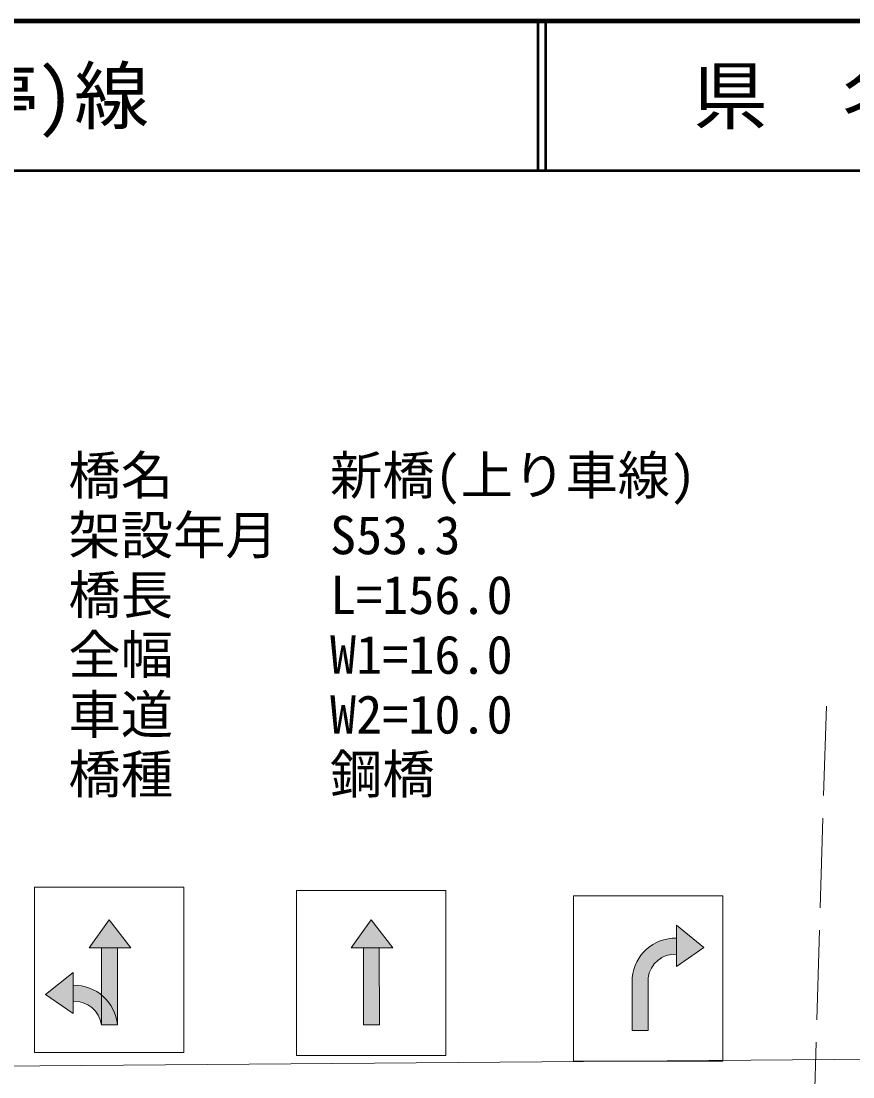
# Model space of a CAD drawing. Units: millimetres, scale not verified. Extents: x 40000 to 680000, y 20000 to 380000.
# Drawn here: x 263178 to 318817, y 309356 to 380000 of the extents above; entities that cross this region are included whole.
import ezdxf
from ezdxf.enums import TextEntityAlignment as Align

# ---------------------------------------------------------------- set-up
doc = ezdxf.new("R2010")
doc.units = ezdxf.units.MM
doc.header["$LTSCALE"] = 1000
doc.linetypes.add('DASHED', pattern=[7.5, 6, -1.5])
for name, color, linetype, lineweight in [('M-BGD', 7, 'Continuous', 13), ('M-STR-HTXT', 7, 'Continuous', 13), ('M-STR-STR1', 1, 'Continuous', 13), ('M-STR-STRC', 7, 'Continuous', 13), ('M-TTL', 2, 'Continuous', 140), ('M-TTL-LINE', 7, 'Continuous', 50)]:
    doc.layers.add(name, color=color, linetype=linetype, lineweight=lineweight)
doc.layers.add('M-TTL-TXT', color=7, linetype='Continuous')
doc.styles.add('ＭＳ ゴシック', font='')
doc.styles.get('ＭＳ ゴシック').set_extended_font_data('MS Gothic')

msp = doc.modelspace()

# ---------------------------------------------------------------- hatches: boundary and pattern name
at = {"layer": 'M-STR-STRC'}
for points in [[(269071, 319873), (270526, 317998), (268552, 317998), (267729, 317998)], [(286592, 319873), (288048, 317998), (286074, 317998), (285251, 317998)], [(308855, 318022), (307012, 319499), (307012, 318634), (307012, 317573), (307012, 316746)], [(305120, 312460), (305120, 314078), (305120, 315986), (305121, 315998), (305126, 316029), (305132, 316061), (305138, 316093), (305144, 316124), (305151, 316155), (305159, 316187), (305167, 316218), (305176, 316249), (305185, 316279), (305195, 316310), (305205, 316340), (305216, 316370), (305227, 316400), (305239, 316430), (305251, 316460), (305264, 316489), (305278, 316518), (305291, 316547), (305306, 316576), (305321, 316604), (305336, 316633), (305352, 316660), (305368, 316688), (305385, 316715), (305403, 316742), (305420, 316769), (305439, 316795), (305457, 316822), (305477, 316847), (305496, 316873), (305516, 316898), (305537, 316922), (305558, 316947), (305579, 316971), (305601, 316994), (305623, 317017), (305646, 317040), (305669, 317063), (305692, 317085), (305716, 317106), (305740, 317128), (305764, 317148), (305789, 317169), (305814, 317188), (305840, 317208), (305866, 317227), (305892, 317245), (305918, 317264), (305945, 317281), (305972, 317298), (306000, 317315), (306027, 317331), (306055, 317347), (306084, 317362), (306112, 317377), (306141, 317391), (306170, 317405), (306199, 317418), (306229, 317431), (306258, 317443), (306288, 317455), (306318, 317466), (306349, 317476), (306379, 317486), (306410, 317496), (306440, 317505), (306471, 317513), (306503, 317521), (306534, 317529), (306565, 317536), (306597, 317542), (306628, 317548), (306660, 317553), (306692, 317557), (306723, 317562), (306755, 317565), (306787, 317568), (306819, 317570), (306851, 317572), (306883, 317574), (306915, 317574), (306948, 317575), (306980, 317574), (307012, 317573), (307012, 318634), (306961, 318634), (306911, 318634), (306860, 318633), (306809, 318631), (306759, 318629), (306708, 318625), (306658, 318621), (306608, 318615), (306558, 318609), (306507, 318602), (306457, 318594), (306408, 318585), (306358, 318575), (306309, 318565), (306259, 318553), (306210, 318541), (306161, 318528), (306113, 318513), (306064, 318499), (306016, 318483), (305969, 318466), (305921, 318449), (305874, 318431), (305827, 318412), (305780, 318392), (305734, 318371), (305688, 318350), (305643, 318327), (305598, 318304), (305553, 318281), (305509, 318256), (305465, 318231), (305422, 318204), (305379, 318177), (305337, 318150), (305295, 318121), (305254, 318092), (305213, 318063), (305172, 318032), (305133, 318001), (305093, 317969), (305055, 317936), (305017, 317903), (304979, 317869), (304942, 317835), (304906, 317799), (304870, 317763), (304835, 317727), (304801, 317690), (304767, 317652), (304734, 317614), (304701, 317575), (304669, 317536), (304638, 317496), (304608, 317455), (304578, 317414), (304549, 317373), (304521, 317331), (304494, 317289), (304467, 317246), (304441, 317202), (304416, 317158), (304391, 317114), (304368, 317069), (304345, 317024), (304323, 316979), (304301, 316933), (304281, 316887), (304261, 316840), (304242, 316793), (304224, 316746), (304207, 316698), (304191, 316650), (304175, 316602), (304161, 316554), (304147, 316505), (304134, 316456), (304122, 316407), (304110, 316358), (304100, 316308), (304090, 316259), (304082, 316209), (304074, 316159), (304067, 316109), (304061, 316058), (304056, 316008), (304054, 315987), (304054, 314079), (304054, 312460)], [(269620, 312834), (269618, 317998), (268552, 317998), (268553, 312834)], [(287141, 312834), (287140, 317998), (286074, 317998), (286075, 312834)], [(264819, 314870), (266662, 316347), (266662, 315481), (266662, 314421), (266662, 313594)], [(268553, 312834), (268553, 314839), (268513, 314870), (268473, 314901), (268433, 314931), (268391, 314960), (268350, 314989), (268307, 315017), (268265, 315044), (268221, 315070), (268178, 315096), (268134, 315121), (268089, 315145), (268044, 315168), (267999, 315191), (267953, 315212), (267907, 315233), (267861, 315253), (267814, 315273), (267767, 315291), (267720, 315309), (267672, 315326), (267624, 315342), (267576, 315357), (267527, 315371), (267478, 315384), (267429, 315397), (267380, 315409), (267331, 315420), (267281, 315430), (267231, 315439), (267181, 315447), (267131, 315455), (267081, 315461), (267031, 315467), (266981, 315472), (266930, 315475), (266880, 315478), (266829, 315481), (266779, 315482), (266728, 315482), (266677, 315482), (266662, 315481), (266662, 314421), (266673, 314421), (266705, 314422), (266737, 314422), (266769, 314422), (266802, 314421), (266834, 314419), (266866, 314417), (266898, 314415), (266930, 314412), (266961, 314408), (266993, 314404), (267025, 314399), (267057, 314393), (267088, 314387), (267120, 314381), (267151, 314374), (267182, 314366), (267213, 314358), (267244, 314350), (267275, 314340), (267305, 314331), (267336, 314320), (267366, 314310), (267396, 314298), (267426, 314286), (267455, 314274), (267485, 314261), (267514, 314248), (267543, 314234), (267572, 314219), (267600, 314204), (267628, 314189), (267656, 314173), (267684, 314157), (267711, 314140), (267738, 314123), (267765, 314105), (267791, 314087), (267817, 314068), (267843, 314049), (267868, 314029), (267893, 314009), (267918, 313989), (267942, 313968), (267966, 313946), (267990, 313925), (268013, 313902), (268036, 313880), (268058, 313857), (268080, 313834), (268102, 313810), (268123, 313786), (268144, 313761), (268164, 313736), (268184, 313711), (268204, 313686), (268223, 313660), (268241, 313634), (268259, 313607), (268277, 313580), (268294, 313553), (268311, 313526), (268327, 313498), (268343, 313470), (268358, 313442), (268373, 313413), (268387, 313385), (268401, 313356), (268414, 313326), (268427, 313297), (268439, 313267), (268450, 313237), (268462, 313207), (268472, 313177), (268482, 313147), (268492, 313116), (268501, 313085), (268509, 313054), (268517, 313023), (268525, 312992), (268532, 312960), (268538, 312929), (268544, 312897), (268549, 312866)]]:
    msp.add_hatch(color=256, dxfattribs=at).paths.add_polyline_path(points)

# ---------------------------------------------------------------- linework, layer by layer
at = {"layer": 'M-BGD', "linetype": 'DASHED'}
msp.add_line((317043, 334171), (314578, 253195), dxfattribs=at)
at = {"layer": 'M-STR-STR1'}
msp.add_line((396383, 311147), (241146, 309898), dxfattribs=at)
at = {"layer": 'M-STR-STRC'}
for p, q in [((264071, 322048), (274071, 322048)), ((264071, 322048), (264071, 310996)), ((274071, 322048), (274071, 310996)), ((281592, 321834), (291592, 321834)), ((281592, 321834), (281592, 310782)), ((291592, 321834), (291592, 310782)), ((300123, 321460), (310123, 321460)), ((300123, 321460), (300123, 310408)), ((310123, 310408), (310123, 321460)), ((267729, 317998), (269071, 319873)), ((269071, 319873), (270526, 317998)), ((285251, 317998), (286592, 319873)), ((286592, 319873), (288048, 317998)), ((307012, 316746), (307012, 319499)), ((307012, 319499), (308855, 318022)), ((267729, 317998), (270526, 317998)), ((268552, 317998), (268553, 312834)), ((269618, 317998), (269620, 312834)), ((285251, 317998), (288048, 317998)), ((286074, 317998), (286075, 312834)), ((287140, 317998), (287141, 312834)), ((308855, 318022), (307012, 316746)), ((266662, 316347), (264819, 314870)), ((266662, 313594), (266662, 316347)), ((304054, 315987), (304054, 314079)), ((305120, 315986), (305120, 314078)), ((264819, 314870), (266662, 313594)), ((304054, 314079), (304054, 312460)), ((305120, 314078), (305120, 312460)), ((269620, 312834), (268553, 312834)), ((287141, 312834), (286075, 312834)), ((304054, 312460), (305120, 312460)), ((264071, 310996), (274071, 310996)), ((281592, 310782), (291592, 310782)), ((300123, 310408), (310123, 310408))]:
    msp.add_line(p, q, dxfattribs=at)
for centre, radius, start, end in [((306941, 315736), 2899, 88.61072, 175.02061), ((306941, 315736), 1839, 87.74227, 172.17262), ((266732, 312584), 2899, 4.97939, 91.38928), ((266732, 312584), 1839, 7.82738, 92.25773)]:
    msp.add_arc(centre, radius, start, end, dxfattribs=at)
at = {"layer": 'M-TTL'}
msp.add_line((680000, 380000), (40000, 380000), dxfattribs=at)
at = {"layer": 'M-TTL-LINE'}
for p, q in [((297750, 380000), (297750, 370000)), ((298250, 380000), (298250, 370000)), ((40000, 370000), (680000, 370000))]:
    msp.add_line(p, q, dxfattribs=at)

# ---------------------------------------------------------------- texts
at = {"layer": 'M-STR-HTXT', "style": 'ＭＳ ゴシック'}
for s, p in [('橋名\u3000\u3000\u3000新橋(上り車線)', (266342, 350893)), ('架設年月\u3000S53.3', (266342, 346893)), ('橋長\u3000\u3000\u3000L=156.0', (266342, 342893)), ('全幅\u3000\u3000\u3000W1=16.0', (266342, 338893)), ('車道\u3000\u3000\u3000W2=10.0', (266342, 334893)), ('橋種\u3000\u3000\u3000鋼橋', (266342, 330893))]:
    msp.add_text(s, height=2566, dxfattribs=at).set_placement(p, align=Align.TOP_LEFT)
at = {"layer": 'M-TTL-TXT', "style": 'ＭＳ ゴシック'}
msp.add_text('主要地方道\u3000防府(停)線', height=3666, dxfattribs=at).set_placement((216734, 375000), align=Align.MIDDLE_LEFT)
msp.add_text('県\u3000名', height=3666, dxfattribs=at).set_placement((315625, 375000), align=Align.MIDDLE_CENTER)

doc.saveas('drawing.dxf')
